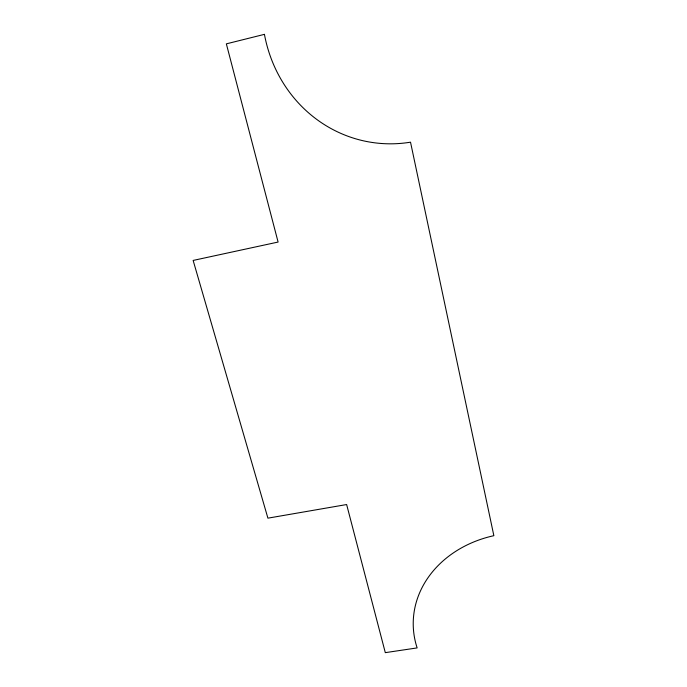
<?xml version="1.0" encoding="UTF-8"?>
<svg xmlns="http://www.w3.org/2000/svg" width="687" height="687" viewBox="0 0 687 687"><rect width="100%" height="100%" fill="white"/><g stroke="black" fill="none" stroke-linecap="round" stroke-linejoin="round"><path stroke-width="1.03" d="M264.435 34.35L226.349 43.856L278.098 242.056L193.141 260.433L267.913 518.161L346.634 504.541L385.304 652.65L417.138 647.91A107.533 90.736 -0.3 0 1 493.859 535.688L410.525 142.175A138.018 130.195 -82.7 0 1 264.435 34.35"/></g></svg>
